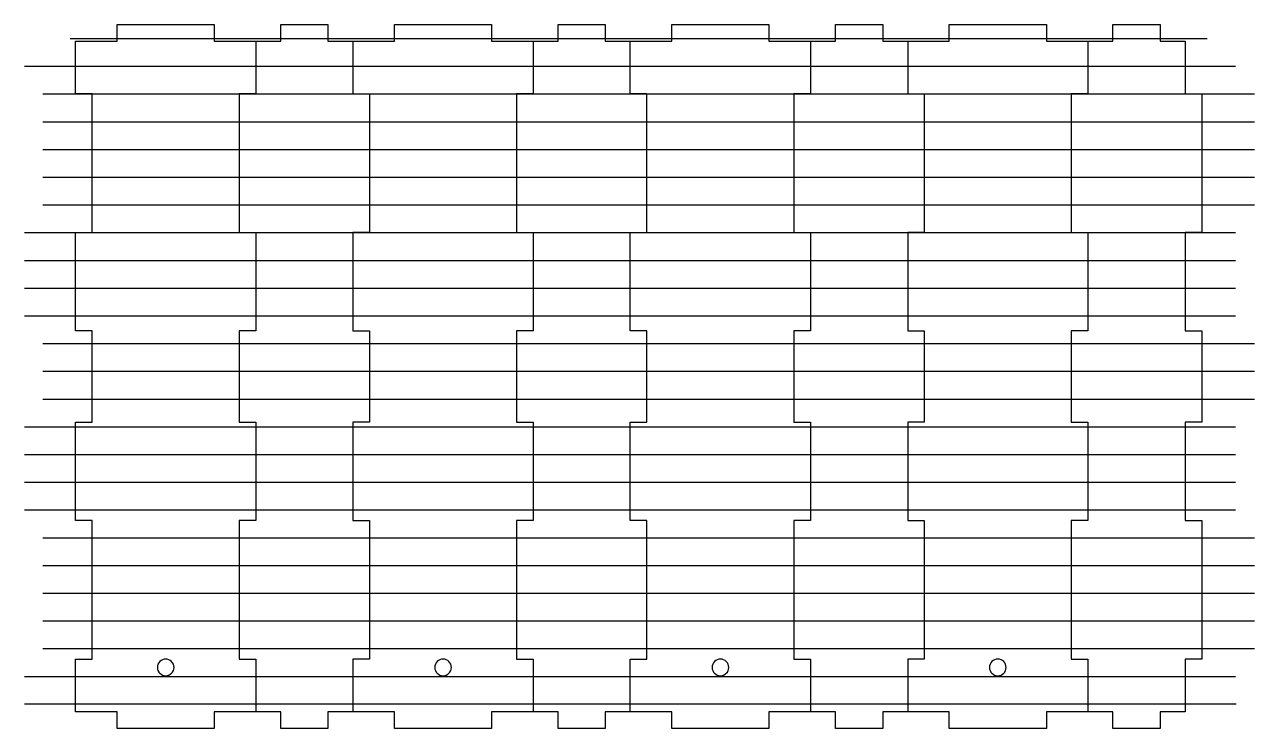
# Model space of a CAD drawing. Extents: x 612 to 1499, y 887 to 1395.
import ezdxf

# ---------------------------------------------------------------- set-up
doc = ezdxf.new("R2010")
doc.units = 0
for name, color, linetype in [('CUT_FIRST', 105, 'CONTINUOUS'), ('CUT_LAST', 18, 'CONTINUOUS'), ('ENGRAVE', 30, 'CONTINUOUS')]:
    doc.layers.add(name, color=color, linetype=linetype)

msp = doc.modelspace()

# ---------------------------------------------------------------- linework, layer by layer
at = {"layer": 'CUT_FIRST'}
for points in [[(714.07, 925.45, 0.414214), (720.07, 931.45, 0.414214), (714.07, 937.45, 0.414214), (708.07, 931.45, 0.414214)], [(914.07, 925.45, 0.414214), (920.07, 931.45, 0.414214), (914.07, 937.45, 0.414214), (908.07, 931.45, 0.414214)], [(1114.07, 925.45, 0.414214), (1120.07, 931.45, 0.414214), (1114.07, 937.45, 0.414214), (1108.07, 931.45, 0.414214)], [(1314.07, 925.45, 0.414214), (1320.07, 931.45, 0.414214), (1314.07, 937.45, 0.414214), (1308.07, 931.45, 0.414214)]]:
    msp.add_lwpolyline(points, format="xyb", close=True, dxfattribs=at)
at = {"layer": 'CUT_LAST'}
msp.add_lwpolyline([(1049.07, 1382.98), (1079.07, 1382.98), (1079.07, 1394.98), (1092.69, 1394.98), (1139.09, 1394.98), (1149.07, 1394.98), (1149.07, 1382.98), (1179.07, 1382.98), (1197.07, 1382.98), (1197.07, 1394.98), (1231.07, 1394.98), (1231.07, 1382.98), (1249.07, 1382.98), (1279.07, 1382.98), (1279.07, 1394.98), (1292.69, 1394.98), (1339.09, 1394.98), (1349.07, 1394.98), (1349.07, 1382.98), (1379.07, 1382.98), (1397.07, 1382.98), (1397.07, 1394.98), (1431.07, 1394.98), (1431.07, 1382.98), (1449.07, 1382.98), (1449.07, 1344.98), (1461.07, 1344.98), (1461.07, 1244.98), (1449.07, 1244.98), (1449.07, 1209.51), (1449.07, 1174.04), (1461.07, 1174.04), (1461.07, 1141.22), (1461.07, 1108.39), (1449.07, 1108.39), (1449.07, 1072.92), (1449.07, 1037.45), (1461.07, 1037.45), (1461.07, 937.45), (1449.07, 937.45), (1449.07, 899.45), (1431.07, 899.45), (1431.07, 887.45), (1397.07, 887.45), (1397.07, 899.45), (1379.07, 899.45), (1349.07, 899.45), (1349.07, 887.45), (1339.09, 887.45), (1292.69, 887.45), (1279.07, 887.45), (1279.07, 899.45), (1249.07, 899.45), (1231.07, 899.45), (1231.07, 887.45), (1197.07, 887.45), (1197.07, 899.45), (1179.07, 899.45), (1149.07, 899.45), (1149.07, 887.45), (1139.09, 887.45), (1092.69, 887.45), (1079.07, 887.45), (1079.07, 899.45), (1049.07, 899.45), (1031.07, 899.45), (1031.07, 887.45), (997.07, 887.45), (997.07, 899.45), (979.07, 899.45), (949.07, 899.45), (949.07, 887.45), (939.09, 887.45), (892.69, 887.45), (879.07, 887.45), (879.07, 899.45), (849.07, 899.45), (831.07, 899.45), (831.07, 887.45), (797.07, 887.45), (797.07, 899.45), (779.07, 899.45), (749.07, 899.45), (749.07, 887.45), (739.09, 887.45), (692.69, 887.45), (679.07, 887.45), (679.07, 899.45), (649.07, 899.45), (649.07, 937.45), (661.07, 937.45), (661.07, 1037.45), (649.07, 1037.45), (649.07, 1072.92), (649.07, 1108.39), (661.07, 1108.39), (661.07, 1141.22), (661.07, 1174.04), (649.07, 1174.04), (649.07, 1209.51), (649.07, 1244.98), (661.07, 1244.98), (661.07, 1344.98), (649.07, 1344.98), (649.07, 1382.98), (679.07, 1382.98), (679.07, 1394.98), (692.69, 1394.98), (739.09, 1394.98), (749.07, 1394.98), (749.07, 1382.98), (779.07, 1382.98), (797.07, 1382.98), (797.07, 1394.98), (831.07, 1394.98), (831.07, 1382.98), (849.07, 1382.98), (879.07, 1382.98), (879.07, 1394.98), (892.69, 1394.98), (939.09, 1394.98), (949.07, 1394.98), (949.07, 1382.98), (979.07, 1382.98), (997.07, 1382.98), (997.07, 1394.98), (1031.07, 1394.98), (1031.07, 1382.98)], close=True, dxfattribs=at)
for points in [[(779.07, 1382.98), (779.07, 1344.98), (767.07, 1344.98), (767.07, 1244.98), (779.07, 1244.98), (779.07, 1209.51), (779.07, 1174.04), (767.07, 1174.04), (767.07, 1141.22), (767.07, 1108.39), (779.07, 1108.39), (779.07, 1072.92), (779.07, 1037.45), (767.07, 1037.45), (767.07, 937.45), (779.07, 937.45), (779.07, 899.45)], [(849.07, 1382.98), (849.07, 1344.98), (861.07, 1344.98), (861.07, 1244.98), (849.07, 1244.98), (849.07, 1209.51), (849.07, 1174.04), (861.07, 1174.04), (861.07, 1141.22), (861.07, 1108.39), (849.07, 1108.39), (849.07, 1072.92), (849.07, 1037.45), (861.07, 1037.45), (861.07, 937.45), (849.07, 937.45), (849.07, 899.45)], [(979.07, 1382.98), (979.07, 1344.98), (967.07, 1344.98), (967.07, 1244.98), (979.07, 1244.98), (979.07, 1209.51), (979.07, 1174.04), (967.07, 1174.04), (967.07, 1141.22), (967.07, 1108.39), (979.07, 1108.39), (979.07, 1072.92), (979.07, 1037.45), (967.07, 1037.45), (967.07, 937.45), (979.07, 937.45), (979.07, 899.45)], [(1049.07, 899.45), (1049.07, 937.45), (1061.07, 937.45), (1061.07, 1037.45), (1049.07, 1037.45), (1049.07, 1072.92), (1049.07, 1108.39), (1061.07, 1108.39), (1061.07, 1141.22), (1061.07, 1174.04), (1049.07, 1174.04), (1049.07, 1209.51), (1049.07, 1244.98), (1061.07, 1244.98), (1061.07, 1344.98), (1049.07, 1344.98), (1049.07, 1382.98)], [(1179.07, 1382.98), (1179.07, 1344.98), (1167.07, 1344.98), (1167.07, 1244.98), (1179.07, 1244.98), (1179.07, 1209.51), (1179.07, 1174.04), (1167.07, 1174.04), (1167.07, 1141.22), (1167.07, 1108.39), (1179.07, 1108.39), (1179.07, 1072.92), (1179.07, 1037.45), (1167.07, 1037.45), (1167.07, 937.45), (1179.07, 937.45), (1179.07, 899.45)], [(1249.07, 1382.98), (1249.07, 1344.98), (1261.07, 1344.98), (1261.07, 1244.98), (1249.07, 1244.98), (1249.07, 1209.51), (1249.07, 1174.04), (1261.07, 1174.04), (1261.07, 1141.22), (1261.07, 1108.39), (1249.07, 1108.39), (1249.07, 1072.92), (1249.07, 1037.45), (1261.07, 1037.45), (1261.07, 937.45), (1249.07, 937.45), (1249.07, 899.45)], [(1379.07, 1382.98), (1379.07, 1344.98), (1367.07, 1344.98), (1367.07, 1244.98), (1379.07, 1244.98), (1379.07, 1209.51), (1379.07, 1174.04), (1367.07, 1174.04), (1367.07, 1141.22), (1367.07, 1108.39), (1379.07, 1108.39), (1379.07, 1072.92), (1379.07, 1037.45), (1367.07, 1037.45), (1367.07, 937.45), (1379.07, 937.45), (1379.07, 899.45)]]:
    msp.add_lwpolyline(points, dxfattribs=at)
at = {"layer": 'ENGRAVE'}
for points in [[(645.1, 1384.98), (1465.13, 1384.98)], [(612.34, 1364.98), (1485.5, 1364.98)], [(625.44, 1344.98), (1499.07, 1344.98)], [(625.44, 1324.98), (1499.07, 1324.98)], [(625.44, 1304.98), (1499.07, 1304.98)], [(625.44, 1284.98), (1499.07, 1284.98)], [(625.44, 1264.98), (1499.07, 1264.98)], [(612.34, 1244.98), (1485.5, 1244.98)], [(612.34, 1224.98), (1485.5, 1224.98)], [(612.34, 1204.98), (1485.5, 1204.98)], [(612.34, 1184.98), (1485.5, 1184.98)], [(625.44, 1164.98), (1499.07, 1164.98)], [(625.44, 1144.98), (1499.07, 1144.98)], [(625.44, 1124.98), (1499.07, 1124.98)], [(612.34, 1104.98), (1485.5, 1104.98)], [(612.34, 1084.98), (1485.5, 1084.98)], [(612.34, 1064.98), (1485.5, 1064.98)], [(612.34, 1044.98), (1485.5, 1044.98)], [(625.44, 1024.98), (1499.07, 1024.98)], [(625.44, 1004.98), (1499.07, 1004.98)], [(625.44, 984.98), (1499.07, 984.98)], [(625.44, 964.98), (1499.07, 964.98)], [(625.44, 944.98), (1499.07, 944.98)], [(612.34, 924.98), (1485.5, 924.98)], [(1485.97, 904.98), (612.34, 904.98)]]:
    msp.add_lwpolyline(points, dxfattribs=at)

doc.saveas('drawing.dxf')
